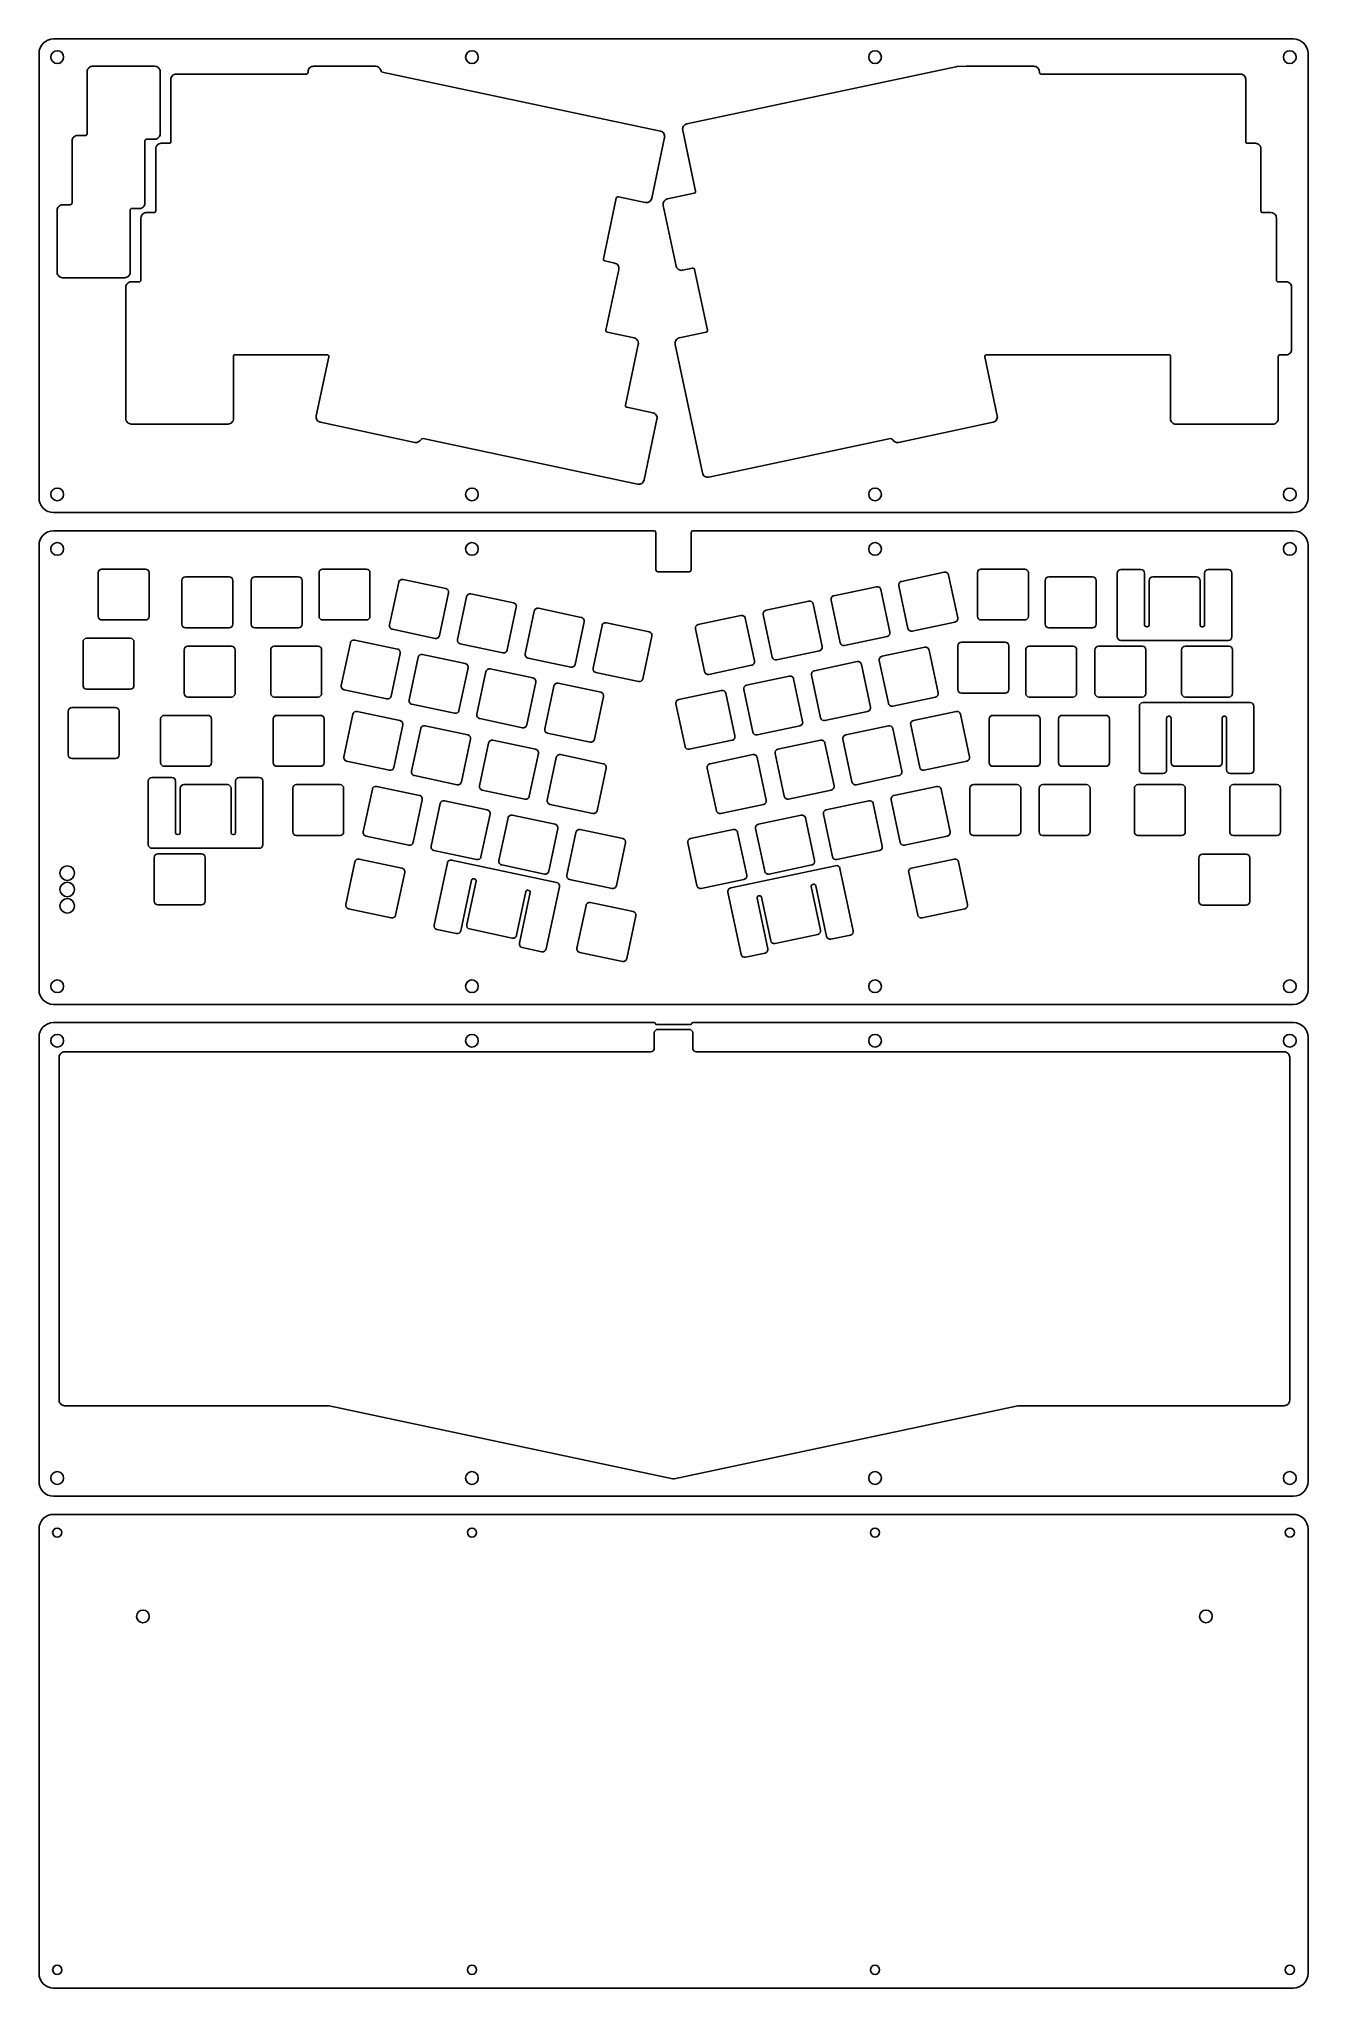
# Model space of a CAD drawing. Header units: millimetres. Extents: x 537 to 886, y -87 to 449.
import ezdxf

# ---------------------------------------------------------------- set-up
doc = ezdxf.new("R2010")
doc.units = ezdxf.units.MM
doc.layers.get('0').update_dxf_attribs({"linetype": 'CONTINUOUS'})

msp = doc.modelspace()

# ---------------------------------------------------------------- linework, layer by layer
for p, q in [((631.37, 440.28), (631.37, 440.29)), ((642.49, 339.5), (642.49, 339.5)), ((706.42, 314.04), (541.37, 314.04)), ((706.92, 313.54), (706.92, 303.27)), ((716.62, 303.27), (716.62, 313.54)), ((882.17, 314.04), (717.12, 314.04)), ((537.37, 310.04), (537.37, 187.79)), ((886.17, 187.79), (886.17, 310.04)), ((707.42, 302.77), (716.12, 302.77)), ((833.75, 302.37), (833.75, 284.87)), ((840.25, 303.37), (834.75, 303.37)), ((841.25, 288.12), (841.25, 302.37)), ((842.5, 300.37), (842.5, 288.12)), ((855.5, 301.37), (843.5, 301.37)), ((856.5, 300.37), (856.5, 288.12)), ((857.75, 302.37), (857.75, 288.12)), ((858.75, 303.37), (864.25, 303.37)), ((865.25, 302.37), (865.25, 284.87)), ((842, 287.62), (841.75, 287.62)), ((857, 287.62), (857.25, 287.62)), ((864.25, 283.87), (834.75, 283.87)), ((839.81, 248.27), (839.81, 265.77)), ((840.81, 266.77), (870.31, 266.77)), ((848.06, 263.02), (847.81, 263.02)), ((863.06, 263.02), (863.31, 263.02)), ((871.31, 248.27), (871.31, 265.77)), ((847.31, 248.27), (847.31, 262.52)), ((848.56, 250.27), (848.56, 262.52)), ((862.56, 250.27), (862.56, 262.52)), ((863.81, 262.52), (863.81, 248.27)), ((846.31, 247.27), (840.81, 247.27)), ((849.56, 249.27), (861.56, 249.27)), ((864.81, 247.27), (870.31, 247.27)), ((567.41, 245.22), (567.41, 227.72)), ((573.91, 246.22), (568.41, 246.22)), ((574.91, 230.97), (574.91, 245.22)), ((576.16, 243.22), (576.16, 230.97)), ((589.16, 244.22), (577.16, 244.22)), ((590.16, 243.22), (590.16, 230.97)), ((591.41, 245.22), (591.41, 230.97)), ((592.41, 246.22), (597.91, 246.22)), ((598.91, 245.22), (598.91, 227.72)), ((597.91, 226.72), (568.41, 226.72)), ((575.66, 230.47), (575.41, 230.47)), ((590.66, 230.47), (590.91, 230.47)), ((645.97, 205.59), (649.61, 222.7)), ((650.79, 223.48), (679.65, 217.34)), ((653.3, 204.03), (656.27, 217.97)), ((654.94, 205.72), (657.49, 217.71)), ((657.11, 218.3), (656.86, 218.35)), ((668.64, 202.81), (671.18, 214.8)), ((672.41, 214.54), (669.44, 200.6)), ((671.78, 215.18), (672.02, 215.13)), ((676.78, 199.04), (680.42, 216.16)), ((652.12, 203.26), (646.74, 204.4)), ((655.71, 204.54), (667.45, 202.04)), ((670.21, 199.41), (675.59, 198.27)), ((541.37, 183.79), (882.17, 183.79)), ((706.42, 178.79), (541.37, 178.79)), ((706.92, 178.29), (716.62, 178.29)), ((717.12, 178.79), (882.17, 178.79)), ((537.37, 174.79), (537.37, 52.54)), ((886.17, 52.54), (886.17, 174.79)), ((541.37, 48.54), (882.17, 48.54))]:
    msp.add_line(p, q)
for points in [[(537.37, 445.29, -0.414214), (541.37, 449.29), (882.17, 449.29, -0.414214), (886.17, 445.29), (886.17, 323.04, -0.414214), (882.17, 319.04), (541.37, 319.04, -0.414214), (537.37, 323.04)], [(566.5, 404.18, -0.414214), (565, 402.68), (562.93, 402.68, 0.414214), (562.43, 402.18), (562.43, 385.13, -0.414214), (560.93, 383.63), (543.87, 383.63, -0.414214), (542.37, 385.13), (542.37, 402.19, -0.414214), (543.87, 403.69), (545.94, 403.69, 0.414214), (546.44, 404.19), (546.44, 421.24, -0.414214), (547.94, 422.74), (550.1, 422.74, 0.414214), (550.6, 423.24), (550.6, 440.29, -0.414214), (552.1, 441.79), (569.16, 441.79, -0.414214), (570.66, 440.29), (570.66, 423.23, -0.414214), (569.16, 421.73), (567, 421.73, 0.414214), (566.5, 421.23)], [(573.62, 421.1), (573.62, 438.15, -0.414214), (575.12, 439.65), (610.81, 439.65, 0.414214), (611.31, 440.15), (611.31, 440.29, -0.414214), (612.81, 441.79), (629.87, 441.79, -0.355652), (631.34, 440.59, 0.297695), (631.72, 440.2), (708.17, 423.95, -0.414214), (709.32, 422.17), (705.78, 405.49, -0.414214), (704, 404.33), (696.64, 405.9, 0.414214), (696.04, 405.51), (692.5, 388.84, 0.414214), (692.88, 388.25), (695.59, 387.67, -0.414214), (696.74, 385.89), (693.2, 369.22, 0.414214), (693.58, 368.63), (700.94, 367.06, -0.414214), (702.09, 365.28), (698.55, 348.61, 0.414214), (698.93, 348.01), (706.08, 346.49, -0.414214), (707.23, 344.71), (703.69, 328.03, -0.414214), (701.91, 326.87), (642.92, 339.41, 0.34247), (642.37, 339.14, -0.34247), (640.71, 338.34), (614.71, 343.87, -0.414214), (613.56, 345.65), (617, 361.83, 0.476976), (616.51, 362.44), (591.32, 362.44, 0.414214), (590.82, 361.94), (590.82, 344.89, -0.414214), (589.32, 343.39), (562.72, 343.39, -0.414214), (561.22, 344.89), (561.22, 381, -0.414214), (562.72, 382.5), (564.89, 382.5, 0.414214), (565.39, 383), (565.39, 400.05, -0.414214), (566.89, 401.55), (568.96, 401.55, 0.414214), (569.46, 402.05), (569.46, 419.1, -0.414214), (570.96, 420.6), (573.12, 420.6, 0.414214)], [(708.95, 403.53, -0.414214), (710.11, 405.31), (717.47, 406.88, 0.414214), (717.85, 407.47), (714.3, 424.15, -0.414214), (715.46, 425.93), (789.4, 441.65, -0.042377), (789.65, 441.68), (792.24, 441.79, -0.010008), (792.3, 441.79), (810.83, 441.79, -0.414214), (812.33, 440.29), (812.33, 440.15, 0.414214), (812.83, 439.65), (867.56, 439.65, -0.414214), (869.06, 438.15), (869.06, 421.1, 0.414214), (869.56, 420.6), (871.73, 420.6, -0.414214), (873.23, 419.1), (873.23, 402.05, 0.414214), (873.73, 401.55), (875.99, 401.55, -0.414214), (877.49, 400.05), (877.49, 383, 0.414214), (877.99, 382.5), (880.17, 382.5, -0.414214), (881.67, 381), (881.67, 363.94, -0.414214), (880.17, 362.44), (878.49, 362.44, 0.414214), (877.99, 361.94), (877.99, 344.84, -0.414214), (876.49, 343.34), (849.89, 343.34, -0.414214), (848.39, 344.84), (848.39, 361.94, 0.414214), (847.89, 362.44), (797.8, 362.44, 0.476976), (797.31, 361.83), (800.75, 345.65, -0.414214), (799.59, 343.87), (773.6, 338.34, -0.34142), (771.94, 339.14, 0.34142), (771.39, 339.4), (721.5, 328.8, -0.414214), (719.72, 329.95), (712.22, 365.28, -0.414214), (713.37, 367.06), (720.73, 368.63, 0.414214), (721.12, 369.22), (717.58, 385.88, 0.414214), (716.98, 386.27), (714.28, 385.69, -0.414214), (712.5, 386.85)], [(567.63, 302.51, 0.414214), (566.63, 303.51), (554.63, 303.51, 0.414214), (553.63, 302.51), (553.63, 290.51, 0.414214), (554.63, 289.51), (566.63, 289.51, 0.414214), (567.63, 290.51)], [(577.65, 301.37, 0.414214), (576.65, 300.37), (576.65, 288.37, 0.414214), (577.65, 287.37), (589.65, 287.37, 0.414214), (590.65, 288.37), (590.65, 300.37, 0.414214), (589.65, 301.37)], [(596.7, 301.37, 0.414214), (595.7, 300.37), (595.7, 288.37, 0.414214), (596.7, 287.37), (608.7, 287.37, 0.414214), (609.7, 288.37), (609.7, 300.37, 0.414214), (608.7, 301.37)], [(628.34, 290.51), (628.34, 302.51, 0.414214), (627.34, 303.51), (615.34, 303.51, 0.414214), (614.34, 302.51), (614.34, 290.51, 0.414214), (615.34, 289.51), (627.34, 289.51, 0.414214)], [(634.51, 286.95), (646.25, 284.45, 0.414214), (647.44, 285.22), (649.93, 296.96, 0.414214), (649.16, 298.15), (637.43, 300.64, 0.414214), (636.24, 299.87), (633.74, 288.13, 0.414214)], [(774.47, 300.13, 0.414214), (773.7, 298.94), (776.2, 287.2, 0.414214), (777.39, 286.43), (789.12, 288.93, 0.414214), (789.89, 290.11), (787.4, 301.85, 0.414214), (786.21, 302.62)], [(809.3, 290.51), (809.3, 302.51, 0.414214), (808.3, 303.51), (796.3, 303.51, 0.414214), (795.3, 302.51), (795.3, 290.51, 0.414214), (796.3, 289.51), (808.3, 289.51, 0.414214)], [(813.93, 300.37), (813.93, 288.37, 0.414214), (814.93, 287.37), (826.93, 287.37, 0.414214), (827.93, 288.37), (827.93, 300.37, 0.414214), (826.93, 301.37), (814.93, 301.37, 0.414214)], [(667.8, 294.19), (656.06, 296.68, 0.414214), (654.87, 295.91), (652.38, 284.17, 0.414214), (653.15, 282.99), (664.89, 280.49, 0.414214), (666.07, 281.26), (668.57, 293, 0.414214)], [(757.57, 283.24, 0.414214), (758.75, 282.47), (770.49, 284.97, 0.414214), (771.26, 286.15), (768.77, 297.89, 0.414214), (767.58, 298.66), (755.84, 296.17, 0.414214), (755.07, 294.98)], [(673.51, 291.95), (671.01, 280.21, 0.414214), (671.78, 279.03), (683.52, 276.53, 0.414214), (684.71, 277.3), (687.2, 289.04, 0.414214), (686.43, 290.22), (674.69, 292.72, 0.414214)], [(733.22, 277.04, 0.414214), (733.99, 278.23), (731.5, 289.97, 0.414214), (730.31, 290.74), (718.57, 288.24, 0.414214), (717.8, 287.06), (720.3, 275.32, 0.414214), (721.48, 274.55)], [(737.21, 292.2, 0.414214), (736.44, 291.02), (738.93, 279.28, 0.414214), (740.12, 278.51), (751.86, 281.01, 0.414214), (752.63, 282.19), (750.13, 293.93, 0.414214), (748.95, 294.7)], [(562.47, 270.46, 0.414214), (563.47, 271.46), (563.47, 283.46, 0.414214), (562.47, 284.46), (550.47, 284.46, 0.414214), (549.47, 283.46), (549.47, 271.46, 0.414214), (550.47, 270.46)], [(705.06, 286.26), (693.33, 288.76, 0.414214), (692.14, 287.99), (689.65, 276.25, 0.414214), (690.42, 275.06), (702.15, 272.57, 0.414214), (703.34, 273.34), (705.83, 285.08, 0.414214)], [(578.25, 268.32), (590.25, 268.32, 0.414214), (591.25, 269.32), (591.25, 281.32, 0.414214), (590.25, 282.32), (578.25, 282.32, 0.414214), (577.25, 281.32), (577.25, 269.32, 0.414214)], [(615.06, 269.32), (615.06, 281.32, 0.414214), (614.06, 282.32), (602.06, 282.32, 0.414214), (601.06, 281.32), (601.06, 269.32, 0.414214), (602.06, 268.32), (614.06, 268.32, 0.414214)], [(624.15, 283.99, 0.414214), (622.96, 283.22), (620.46, 271.48, 0.414214), (621.23, 270.3), (632.97, 267.8, 0.414214), (634.16, 268.57), (636.65, 280.31, 0.414214), (635.88, 281.5)], [(639.1, 267.52, 0.414214), (639.87, 266.34), (651.61, 263.84, 0.414214), (652.79, 264.61), (655.29, 276.35, 0.414214), (654.52, 277.54), (642.78, 280.03, 0.414214), (641.59, 279.26)], [(770.84, 266.59, 0.414214), (772.03, 265.82), (783.76, 268.32, 0.414214), (784.53, 269.5), (782.04, 281.24, 0.414214), (780.85, 282.01), (769.11, 279.52, 0.414214), (768.34, 278.33)], [(803.94, 270.38), (803.94, 282.38, 0.414214), (802.94, 283.38), (790.94, 283.38, 0.414214), (789.94, 282.38), (789.94, 270.38, 0.414214), (790.94, 269.38), (802.94, 269.38, 0.414214)], [(808.57, 269.32, 0.414214), (809.57, 268.32), (821.57, 268.32, 0.414214), (822.57, 269.32), (822.57, 281.32, 0.414214), (821.57, 282.32), (809.57, 282.32, 0.414214), (808.57, 281.32)], [(840.62, 268.32, 0.414214), (841.62, 269.32), (841.62, 281.32, 0.414214), (840.62, 282.32), (828.62, 282.32, 0.414214), (827.62, 281.32), (827.62, 269.32, 0.414214), (828.62, 268.32)], [(852.44, 268.32), (864.44, 268.32, 0.414214), (865.44, 269.32), (865.44, 281.32, 0.414214), (864.44, 282.32), (852.44, 282.32, 0.414214), (851.44, 281.32), (851.44, 269.32, 0.414214)], [(670.24, 259.88, 0.414214), (671.43, 260.65), (673.92, 272.39, 0.414214), (673.15, 273.57), (661.41, 276.07, 0.414214), (660.23, 275.3), (657.73, 263.56, 0.414214), (658.5, 262.38)], [(746.5, 260.4, 0.414214), (747.27, 261.58), (744.77, 273.32, 0.414214), (743.59, 274.09), (731.85, 271.59, 0.414214), (731.08, 270.41), (733.57, 258.67, 0.414214), (734.76, 257.9)], [(750.48, 275.56, 0.414214), (749.71, 274.37), (752.21, 262.63, 0.414214), (753.39, 261.86), (765.13, 264.36, 0.414214), (765.9, 265.54), (763.41, 277.28, 0.414214), (762.22, 278.05)], [(690.06, 256.69), (692.55, 268.43, 0.414214), (691.78, 269.61), (680.05, 272.11, 0.414214), (678.86, 271.34), (676.37, 259.6, 0.414214), (677.14, 258.41), (688.87, 255.92, 0.414214)], [(727.86, 256.43, 0.414214), (728.63, 257.62), (726.14, 269.36, 0.414214), (724.95, 270.13), (713.21, 267.63, 0.414214), (712.44, 266.45), (714.94, 254.71, 0.414214), (716.12, 253.94)], [(545.4, 252.41, 0.414214), (546.4, 251.41), (558.4, 251.41, 0.414214), (559.4, 252.41), (559.4, 264.41, 0.414214), (558.4, 265.41), (546.4, 265.41, 0.414214), (545.4, 264.41)], [(570.8, 250.27, 0.414214), (571.8, 249.27), (583.8, 249.27, 0.414214), (584.8, 250.27), (584.8, 262.27, 0.414214), (583.8, 263.27), (571.8, 263.27, 0.414214), (570.8, 262.27)], [(615.76, 250.27), (615.76, 262.27, 0.414214), (614.76, 263.27), (602.76, 263.27, 0.414214), (601.76, 262.27), (601.76, 250.27, 0.414214), (602.76, 249.27), (614.76, 249.27, 0.414214)], [(624.85, 264.36, 0.414214), (623.66, 263.59), (621.16, 251.85, 0.414214), (621.93, 250.67), (633.67, 248.17, 0.414214), (634.86, 248.94), (637.35, 260.68, 0.414214), (636.58, 261.87)], [(793.15, 251.85), (790.66, 263.59, 0.414214), (789.47, 264.36), (777.73, 261.87, 0.414214), (776.96, 260.68), (779.46, 248.94, 0.414214), (780.65, 248.17), (792.38, 250.67, 0.414214)], [(811.56, 263.27), (799.56, 263.27, 0.414214), (798.56, 262.27), (798.56, 250.27, 0.414214), (799.56, 249.27), (811.56, 249.27, 0.414214), (812.56, 250.27), (812.56, 262.27, 0.414214)], [(818.61, 263.27, 0.414214), (817.61, 262.27), (817.61, 250.27, 0.414214), (818.61, 249.27), (830.61, 249.27, 0.414214), (831.61, 250.27), (831.61, 262.27, 0.414214), (830.61, 263.27)], [(643.48, 260.4, 0.414214), (642.29, 259.63), (639.8, 247.89, 0.414214), (640.57, 246.71), (652.31, 244.21, 0.414214), (653.49, 244.98), (655.99, 256.72, 0.414214), (655.22, 257.91)], [(770.84, 260.4), (759.1, 257.91, 0.414214), (758.33, 256.72), (760.83, 244.98, 0.414214), (762.01, 244.21), (773.75, 246.71, 0.414214), (774.52, 247.89), (772.03, 259.63, 0.414214)], [(662.11, 256.44, 0.414214), (660.93, 255.67), (658.43, 243.93, 0.414214), (659.2, 242.75), (670.94, 240.25, 0.414214), (672.13, 241.02), (674.62, 252.76, 0.414214), (673.85, 253.94)], [(677.84, 238.78), (689.57, 236.29, 0.414214), (690.76, 237.06), (693.25, 248.8, 0.414214), (692.48, 249.98), (680.75, 252.48, 0.414214), (679.56, 251.71), (677.07, 239.97, 0.414214)], [(721.06, 248.8), (723.56, 237.06, 0.414214), (724.74, 236.29), (736.48, 238.78, 0.414214), (737.25, 239.97), (734.76, 251.71, 0.414214), (733.57, 252.48), (721.83, 249.98, 0.414214)], [(755.12, 242.75, 0.414214), (755.89, 243.93), (753.39, 255.67, 0.414214), (752.21, 256.44), (740.47, 253.94, 0.414214), (739.7, 252.76), (742.19, 241.02, 0.414214), (743.38, 240.25)], [(607.11, 243.22), (607.11, 231.22, 0.414214), (608.11, 230.22), (620.11, 230.22, 0.414214), (621.11, 231.22), (621.11, 243.22, 0.414214), (620.11, 244.22), (608.11, 244.22, 0.414214)], [(630.2, 243.75, 0.414214), (629.01, 242.98), (626.51, 231.24, 0.414214), (627.28, 230.06), (639.02, 227.56, 0.414214), (640.21, 228.33), (642.7, 240.07, 0.414214), (641.93, 241.26)], [(774.1, 228.33, 0.414214), (775.29, 227.56), (787.02, 230.06, 0.414214), (787.79, 231.24), (785.3, 242.98, 0.414214), (784.11, 243.75), (772.37, 241.26, 0.414214), (771.6, 240.07)], [(806.2, 244.22), (794.2, 244.22, 0.414214), (793.2, 243.22), (793.2, 231.22, 0.414214), (794.2, 230.22), (806.2, 230.22, 0.414214), (807.2, 231.22), (807.2, 243.22, 0.414214)], [(812.25, 243.22), (812.25, 231.22, 0.414214), (813.25, 230.22), (825.25, 230.22, 0.414214), (826.25, 231.22), (826.25, 243.22, 0.414214), (825.25, 244.22), (813.25, 244.22, 0.414214)], [(851.44, 244.22), (839.44, 244.22, 0.414214), (838.44, 243.22), (838.44, 231.22, 0.414214), (839.44, 230.22), (851.44, 230.22, 0.414214), (852.44, 231.22), (852.44, 243.22, 0.414214)], [(878.64, 231.22), (878.64, 243.22, 0.414214), (877.64, 244.22), (865.64, 244.22, 0.414214), (864.64, 243.22), (864.64, 231.22, 0.414214), (865.64, 230.22), (877.64, 230.22, 0.414214)], [(657.66, 223.6, 0.414214), (658.84, 224.37), (661.34, 236.11, 0.414214), (660.57, 237.3), (648.83, 239.79, 0.414214), (647.64, 239.02), (645.15, 227.28, 0.414214), (645.92, 226.1)], [(663.78, 223.32, 0.414214), (664.55, 222.14), (676.29, 219.64, 0.414214), (677.48, 220.41), (679.97, 232.15, 0.414214), (679.2, 233.33), (667.46, 235.83, 0.414214), (666.28, 235.06)], [(750.53, 223.32), (748.03, 235.06, 0.414214), (746.85, 235.83), (735.11, 233.33, 0.414214), (734.34, 232.15), (736.83, 220.41, 0.414214), (738.02, 219.64), (749.76, 222.14, 0.414214)], [(755.47, 224.37, 0.414214), (756.65, 223.6), (768.39, 226.1, 0.414214), (769.16, 227.28), (766.67, 239.02, 0.414214), (765.48, 239.79), (753.74, 237.3, 0.414214), (752.97, 236.11)], [(683.19, 218.17), (694.92, 215.68, 0.414214), (696.11, 216.45), (698.6, 228.19, 0.414214), (697.83, 229.37), (686.1, 231.87, 0.414214), (684.91, 231.1), (682.42, 219.36, 0.414214)], [(715.7, 228.19), (718.2, 216.45, 0.414214), (719.38, 215.68), (731.12, 218.17, 0.414214), (731.89, 219.36), (729.4, 231.1, 0.414214), (728.21, 231.87), (716.47, 229.37, 0.414214)], [(570.02, 225.17, 0.414214), (569.02, 224.17), (569.02, 212.17, 0.414214), (570.02, 211.17), (582.02, 211.17, 0.414214), (583.02, 212.17), (583.02, 224.17, 0.414214), (582.02, 225.17)], [(622.47, 210.07), (634.21, 207.57, 0.414214), (635.4, 208.34), (637.89, 220.08, 0.414214), (637.12, 221.27), (625.39, 223.76, 0.414214), (624.2, 222.99), (621.7, 211.25, 0.414214)], [(751.42, 203.01, 0.414214), (752.19, 204.19), (749.65, 216.18, -0.414214), (750.03, 216.77), (750.28, 216.82, -0.414214), (750.87, 216.43), (753.83, 202.5, 0.414214), (755.02, 201.73), (760.4, 202.87, 0.414214), (761.17, 204.06), (757.53, 221.17, 0.414214), (756.34, 221.94), (727.49, 215.81, 0.414214), (726.72, 214.62), (730.36, 197.51, 0.414214), (731.54, 196.74), (736.92, 197.88, 0.414214), (737.69, 199.07), (734.73, 213, -0.414214), (735.12, 213.6), (735.36, 213.65, -0.414214), (735.95, 213.26), (738.5, 201.28, 0.414213), (739.69, 200.51)], [(790.11, 222.99, 0.414214), (788.92, 223.76), (777.18, 221.27, 0.414214), (776.41, 220.08), (778.91, 208.34, 0.414214), (780.1, 207.57), (791.83, 210.07, 0.414214), (792.6, 211.25)], [(869.19, 225.12), (857.19, 225.12, 0.414214), (856.19, 224.12), (856.19, 212.12, 0.414214), (857.19, 211.12), (869.19, 211.12, 0.414214), (870.19, 212.12), (870.19, 224.12, 0.414214)], [(700.65, 209.3), (688.91, 211.8, 0.414214), (687.72, 211.03), (685.23, 199.29, 0.414214), (686, 198.1), (697.73, 195.61, 0.414214), (698.92, 196.38), (701.42, 208.11, 0.414214)], [(881.14, 169.26, 0.414214), (879.64, 170.76), (718.04, 170.76, -0.414214), (717.04, 171.76), (717.04, 175.93, 0.414213), (716.04, 176.93), (715.97, 176.93), (707.57, 176.93), (707.49, 176.93, 0.414214), (706.49, 175.93), (706.49, 171.76, -0.414214), (705.49, 170.76), (544.4, 170.76, 0.414214), (542.9, 169.26), (542.9, 74.92, 0.414214), (544.4, 73.42), (616.93, 73.42, -0.052408), (617.14, 73.39), (711.56, 53.32, 0.105104), (711.98, 53.32), (806.4, 73.39, -0.052408), (806.6, 73.42), (879.64, 73.42, 0.414214), (881.14, 74.92)], [(882.17, -86.71, 0.414214), (886.17, -82.71), (886.17, 39.54, 0.414214), (882.17, 43.54), (541.37, 43.54, 0.414214), (537.37, 39.54), (537.37, -82.71, 0.414214), (541.37, -86.71)]]:
    msp.add_lwpolyline(points, format="xyb", close=True)
for centre, radius in [((542.37, 444.29), 1.75), ((656.37, 444.29), 1.75), ((767.17, 444.29), 1.75), ((881.17, 444.29), 1.75), ((542.37, 324.04), 1.75), ((656.37, 324.04), 1.75), ((767.17, 324.04), 1.75), ((881.17, 324.04), 1.75), ((542.37, 309.04), 1.75), ((656.37, 309.04), 1.75), ((767.17, 309.04), 1.75), ((881.17, 309.04), 1.75), ((545.12, 219.89), 2), ((545.12, 215.39), 2), ((545.12, 210.89), 2), ((542.37, 188.79), 1.75), ((656.37, 188.79), 1.75), ((767.17, 188.79), 1.75), ((881.17, 188.79), 1.75), ((542.37, 173.79), 1.75), ((656.37, 173.79), 1.75), ((767.17, 173.79), 1.75), ((881.17, 173.79), 1.75), ((542.37, 53.54), 1.75), ((656.37, 53.54), 1.75), ((767.17, 53.54), 1.75), ((881.17, 53.54), 1.75), ((542.37, 38.54), 1.25), ((656.37, 38.54), 1.25), ((767.17, 38.54), 1.25), ((881.17, 38.54), 1.25), ((565.92, 15.49), 1.75), ((858.12, 15.49), 1.75), ((542.37, -81.71), 1.25), ((656.37, -81.71), 1.25), ((767.17, -81.71), 1.25), ((881.17, -81.71), 1.25)]:
    msp.add_circle(centre, radius)
for centre, radius, start, end in [((541.37, 310.04), 4, 90, 180), ((706.42, 313.54), 0.5, 0, 90), ((717.12, 313.54), 0.5, 90, 180), ((882.17, 310.04), 4, 0, 90), ((707.42, 303.27), 0.5, 180, 270), ((716.12, 303.27), 0.5, 270, 360), ((834.75, 302.37), 1, 90, 180), ((840.25, 302.37), 1, 0, 90), ((843.5, 300.37), 1, 89.9999, 180), ((855.5, 300.37), 1, 0, 89.9998), ((858.75, 302.37), 1, 90, 180), ((864.25, 302.37), 1, 0, 90), ((834.75, 284.87), 1, 180, 270), ((841.75, 288.12), 0.5, 180, 270), ((842, 288.12), 0.5, -90, 0), ((857, 288.12), 0.5, 180, 270), ((857.25, 288.12), 0.5, 270, 360), ((864.25, 284.87), 1, -90, 0), ((840.81, 265.77), 1, 90, 180), ((847.81, 262.52), 0.5, 90, 180), ((848.06, 262.52), 0.5, 0, 90), ((863.06, 262.52), 0.5, 90, 180), ((863.31, 262.52), 0.5, 0, 90), ((870.31, 265.77), 1, 0, 90), ((840.81, 248.27), 1, 180, 270), ((846.31, 248.27), 1, -90, 0), ((849.56, 250.27), 1, 180, 269.9998), ((861.56, 250.27), 1, -90.0001, 0), ((864.81, 248.27), 1, 180, 270), ((870.31, 248.27), 1, -90, 0), ((568.41, 245.22), 1, 90, 180), ((573.91, 245.22), 1, 0, 90), ((577.16, 243.22), 1, 89.9999, 180), ((589.16, 243.22), 1, 0, 89.9998), ((592.41, 245.22), 1, 90, 180), ((597.91, 245.22), 1, 0, 90), ((575.41, 230.97), 0.5, 180, 270), ((575.66, 230.97), 0.5, -90, 0), ((590.66, 230.97), 0.5, 180, 270), ((590.91, 230.97), 0.5, 270, 360), ((568.41, 227.72), 1, 180, 270), ((597.91, 227.72), 1, -90, 0), ((650.59, 222.5), 1, 78, 168), ((656.76, 217.86), 0.5, 78, 168), ((657, 217.81), 0.5, -12, 78), ((671.67, 214.69), 0.5, 78, 168), ((671.92, 214.64), 0.5, -12, 78), ((679.44, 216.36), 1, -12, 78), ((646.95, 205.38), 1, 168, 258), ((652.33, 204.24), 1, 258, 348), ((655.92, 205.52), 1, 168, 257.9998), ((667.66, 203.02), 1, 257.9999, 348), ((670.42, 200.39), 1, 168, 258), ((675.8, 199.25), 1, 258, 348), ((541.37, 187.79), 4, 180, 270), ((882.17, 187.79), 4, -90, 0), ((541.37, 174.79), 4, 90, 180), ((706.42, 178.29), 0.5, 0, 90), ((717.12, 178.29), 0.5, 90, 180), ((882.17, 174.79), 4, 0, 90), ((541.37, 52.54), 4, 180, 270), ((882.17, 52.54), 4, -90, 0)]:
    msp.add_arc(centre, radius, start, end)

doc.saveas('drawing.dxf')
